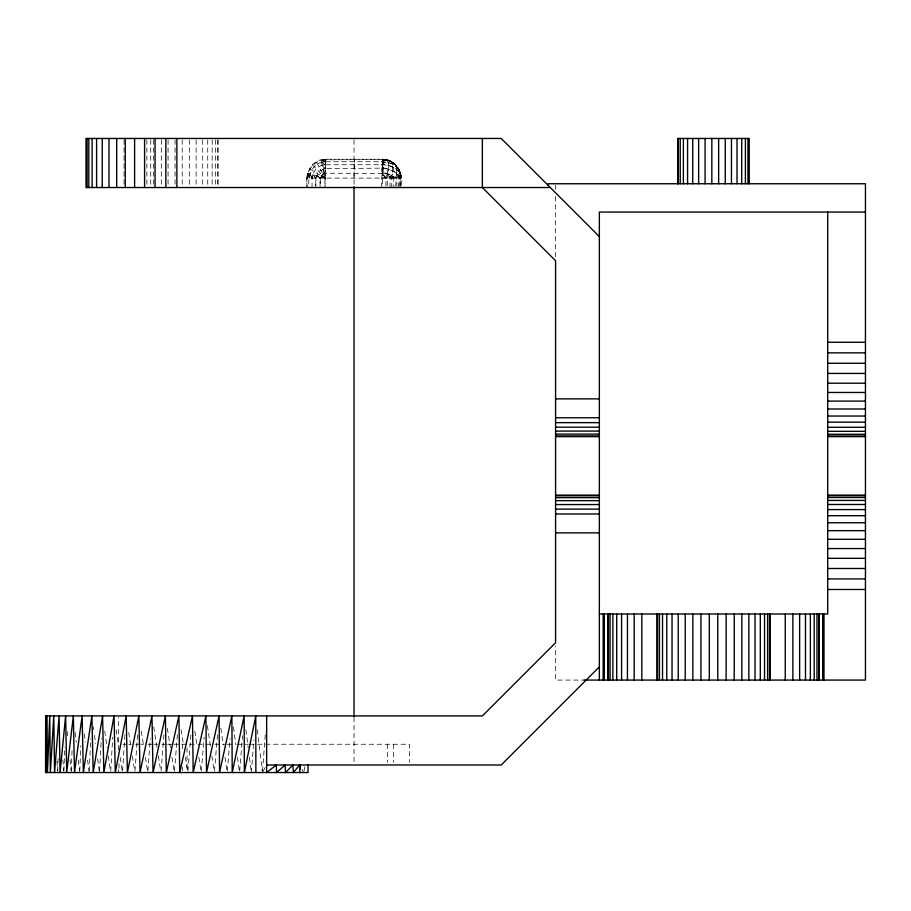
<?xml version="1.0" encoding="UTF-8"?>
<svg xmlns="http://www.w3.org/2000/svg" width="911" height="911" viewBox="0 0 911 911"><rect width="100%" height="100%" fill="white"/><g stroke="black" fill="none" stroke-linecap="round" stroke-linejoin="round"><path stroke-width="0.68" stroke-dasharray="4.55 3.42" d="M118.339 772.539L118.339 769.704M118.339 749.89L118.339 717.344M354.037 178.089L354.538 159.22M307.474 187.529C304.411 174.866 310.97 158.981 325.728 159.22L382.347 159.22C396.889 158.901 403.88 174.935 401.216 187.529M325.022 187.529L325.728 159.22L324.715 187.529M381.629 187.529L382.347 159.22L387.232 159.858L395.26 164.367C397.879 168.672 401.694 172.532 401.216 178.089L306.859 178.089L306.859 187.529M325.466 159.858C315.798 159.949 307.474 168.444 307.474 178.089L307.497 173.204L325.022 178.089L320.843 159.858L385.797 159.539C394.998 160.769 399.565 168.763 395.26 177.246L393.791 178.089L393.791 187.529M57.746 771.127L58.053 758.385M63.952 771.127L64.681 747.066M71.309 771.127L72.083 749.89M79.758 771.127L80.851 745.642M89.21 771.127L90.793 738.57M99.561 771.127L101.337 738.57M110.721 771.127L112.77 737.158M122.575 771.127L125.069 732.911M134.999 771.127L137.675 732.911M147.878 771.127L150.292 738.57M262.527 771.127L265.374 732.911M161.088 771.127L163.934 734.323M251.345 772.539L253.896 739.983M174.479 771.127L177.543 732.911M239.684 771.127L242.542 735.735M187.928 771.127L191.071 732.911M227.317 771.127L230.005 738.57M201.308 771.127L204.144 737.158M214.484 771.127L217.558 734.323M385.945 186.174L385.945 178.089L381.652 173.204L383.736 164.777L382.164 159.858L385.558 159.505C394.167 161.395 401.227 168.888 401.216 178.089M399.257 186.174L398.688 168.66L392.869 164.117L388.519 162.591L382.347 161.748L325.227 161.748C312.314 161.987 306.916 176.483 309.273 187.529M395.693 164.743C387.767 156.214 396.501 171.837 391.776 175.322L387.232 178.089L385.797 177.77L382.347 173.204C383.577 169.047 385.535 163.559 382.347 159.858L387.471 160.541C390.568 165.927 387.801 172.464 385.797 177.77L382.347 178.089M306.859 178.089L307.497 173.204M307.462 178.089L308.123 173.375L309.273 178.089L309.945 173.864L312.131 178.089C312.587 171.268 318.03 165.096 325.011 164.743L382.347 164.743C389.464 164.549 395.989 168.034 400.567 173.204C395.886 167.84 389.111 164.435 381.846 164.743L383.429 168.091C390.033 169.309 397.207 171.951 400.715 178.089L400.715 187.529M395.693 186.174L396.854 169.56L395.442 164.527M303.944 771.275L304.957 766.253M398.688 187.529L399.485 172.509L399.166 169.833L396.501 166.588M312.029 187.529L312.029 178.089L312.837 174.639L315.889 178.089L315.889 186.174M390.067 187.529L390.067 178.089C392.573 173.295 394.315 166.884 391.536 161.862M315.889 178.089L319.055 171.416L324.851 168.66L383.759 168.114C390.17 169.412 397.298 171.985 400.567 178.089L400.567 187.529M382.347 161.748L382.814 160.29L387.471 160.541L387.232 159.858L382.347 159.22L382.347 187.529M315.718 186.174L315.718 178.089L316.618 175.652L320.273 178.089L320.273 187.529M381.629 178.089L385.558 177.725C387.494 172.395 390.215 165.882 387.186 160.473L387.232 159.858L391.776 161.987M325.546 159.858L321.014 160.484L325.375 161.748L321.503 162.306L325.227 164.743L322.278 165.198L325.113 168.66L323.291 168.979L325.045 173.204L322.278 174.639L320.273 178.089M383.759 162.135L382.347 164.743L383.759 168.114M263.028 771.458L265.431 767.142M381.846 164.743L383.429 162.112L388.211 162.511L392.595 163.98L398.688 168.66M320.034 186.174L320.034 178.089L321.014 176.825L324.715 178.089L324.749 173.204L387.471 173.432L395.693 178.089M399.029 175.607L396.911 178.089L396.911 186.174M383.429 168.091L381.732 168.66L382.506 171.837L396.911 178.089L396.285 173.079M391.776 178.089L395.442 177.417L396.501 173.261L398.688 178.089M586.149 680.073L555.585 680.073L555.585 645.933M123.019 744.241L126.208 744.241M128.713 744.241L131.002 744.241M135.545 744.241L139.406 744.241M140.727 744.241L143.596 744.241M148.06 744.241L152.752 744.241M153.959 744.241L157.603 744.241M161.953 744.241L166.349 744.241M167.601 744.241L172.634 744.241M173.842 744.241L210.748 744.241M214.905 744.241L225.985 744.241M227.294 744.241L236.063 744.241M237.407 744.241L248.396 744.241M249.591 744.241L409.62 744.241L409.62 762.393M381.652 173.204L387.186 173.363L390.067 178.089L385.558 177.725M382.164 159.858L387.186 160.473L382.506 160.279L381.994 161.748L383.429 162.112M321.014 160.484L325.227 161.748M309.387 168.66L325.022 178.089L316.299 161.748M321.503 162.306L325.011 164.743M316.618 175.652L320.034 178.089M321.503 175.652L324.715 178.089L323.291 173.864M312.382 164.743L325.022 178.089M312.837 174.639L315.718 178.089M391.536 175.208L393.791 178.089M322.278 165.198L324.851 168.66M322.278 174.639L324.715 178.089M301.94 769.305L303.101 771.458M309.945 173.864L312.029 178.089M323.291 168.979L324.749 173.204M308.123 173.375L309.216 178.089M167.339 728.356L170.414 747.68M171.951 757.348L174.149 771.162M153.731 726.967L157.022 747.68M158.343 755.971L160.757 771.162M181.084 729.734L183.475 744.925M185.423 757.348L187.598 771.162M141.262 731.112L143.426 744.925M145.384 757.348L147.559 771.162M194.806 731.112L196.935 744.925M198.849 757.348L200.978 771.162M128.736 732.49L130.865 746.303M132.346 755.971L134.691 771.162M207.355 725.589L210.657 747.68M211.887 755.971L214.153 771.162M116.107 729.734L118.362 744.925M120.218 757.348L122.279 771.162M382.347 168.66L382.814 171.849L387.471 173.432L387.232 187.529M220.872 728.356L223.241 744.925M225.028 757.348L226.998 771.162M104.742 731.112L107.099 747.68M108.284 755.971L110.436 771.162M233.375 726.967L235.63 743.547M237.509 757.348L239.377 771.162M93.377 726.967L93.753 729.734M94.493 735.257L95.598 743.547M97.636 758.726L99.299 771.162M245.902 729.734L248.191 747.68M249.42 757.348L251.174 771.162M84.347 733.879L85.372 742.158M87.593 760.116L88.971 771.162M257.392 729.734L262.266 771.162M75.192 732.49L76.285 742.158M78.3 760.116L79.542 771.162M67.175 731.499L67.596 735.735M69.988 759.797L71.115 771.127M62.825 759.797L63.781 771.127M56.915 761.22L57.609 771.127M555.585 185.172L555.585 189.442M555.585 196.548L555.585 257.699M393.415 744.241L393.415 762.393M391.776 175.322L391.776 187.529M387.562 744.241L387.562 762.393M354.037 139.861L354.037 187.529M354.037 717.321L354.037 763.589M218.162 139.861L218.162 186.129M217.478 139.861L217.478 186.129M215.463 139.861L215.463 186.129M212.172 139.861L212.172 186.129M207.731 139.861L207.731 186.129M202.31 139.861L202.31 186.129M196.104 139.861L196.104 186.129M189.317 139.861L189.317 186.129M187.028 747.783L187.028 770.774M182.473 744.241L182.473 749.548M182.473 767.233L182.473 770.774M182.211 139.861L182.211 186.129M175.049 139.861L175.049 186.129M168.079 139.861L168.079 186.129M161.543 139.861L161.543 186.129M153.606 139.861L153.606 186.129M150.748 139.861L150.748 186.129M146.876 139.861L146.876 186.129M124.055 139.861L124.055 186.129M119.022 763.691L119.022 770.774M400.886 175.595L400.715 178.089L399.337 172.293L400.886 175.595M400.942 175.834L400.567 178.089L399.485 172.509L400.942 175.834"/><path stroke-width="1.37" d="M299.878 772.539L299.878 764.989M599.358 666.863L501.232 764.989L266.638 764.989M550.301 187.529L86.067 187.529L86.067 138.461L501.232 138.461L599.358 236.587M865.45 212.058L599.358 212.058L599.358 680.073M827.712 342.274L865.45 342.274M827.712 352.842L865.45 352.842M827.712 363.273L865.45 363.273M827.712 373.43L865.45 373.43M827.712 383.212L865.45 383.212M827.712 392.47L865.45 392.47M555.585 398.881L599.358 398.881M827.712 401.102L865.45 401.102M827.712 408.993L865.45 408.993M827.712 416.042L865.45 416.042M555.585 417.762L599.358 417.762M827.712 422.169L865.45 422.169M555.585 422.647L599.358 422.647M555.585 427.191L599.358 427.191M827.712 427.282L865.45 427.282M555.585 431.097L599.358 431.097M827.712 431.336L865.45 431.336M555.585 434.103L599.358 434.103M827.712 434.262L865.45 434.262M555.585 435.982L599.358 435.982M827.712 436.039L865.45 436.039M555.585 436.631L599.358 436.631M827.712 436.631L865.45 436.631M555.585 495.128L599.358 495.128M827.712 495.128L865.45 495.128M555.585 495.778L599.358 495.778M827.712 495.721L865.45 495.721M827.712 497.497L865.45 497.497M555.585 497.657L599.358 497.657M827.712 500.424L865.45 500.424M555.585 500.651L599.358 500.651M827.712 504.478L865.45 504.478M555.585 504.569L599.358 504.569M555.585 509.112L599.358 509.112M827.712 509.591L865.45 509.591M555.585 513.998L599.358 513.998M827.712 515.717L865.45 515.717M827.712 522.766L865.45 522.766M827.712 530.657L865.45 530.657M555.585 532.878L599.358 532.878M827.712 539.289L865.45 539.289M827.712 548.547L865.45 548.547M827.712 558.318L865.45 558.318M827.712 568.487L865.45 568.487M827.712 578.918L865.45 578.918M827.712 589.485L865.45 589.485M599.358 614.014L827.712 614.014L827.712 212.058M584.008 680.073L865.45 680.073L865.45 183.749L547.978 183.749L547.978 185.206M299.913 768.884L299.628 764.989L293.399 772.539L292.909 764.989L285.496 772.539L285.12 764.989L276.545 772.539L276.329 764.989L266.638 772.539L266.638 715.921M307.975 764.989L308.077 772.539L45.55 772.539L45.664 715.921L482.363 715.921L555.585 642.699L555.585 260.751L482.363 187.529L482.363 138.461M45.994 735.735L45.664 715.921L45.823 772.539L47.019 715.921L47.429 772.539L49.741 715.921L50.356 772.539L53.772 715.921L54.569 772.539L59.09 715.921L60.046 772.539L65.626 715.921L66.708 772.539L73.335 715.921L74.508 772.539L82.127 715.921L83.356 772.539L91.909 715.921L93.173 772.539L102.579 715.921L103.854 772.539L114.046 715.921L115.298 772.539L126.185 715.921L127.392 772.539L138.871 715.921L140.009 772.539L151.978 715.921L153.025 772.539L165.369 715.921L166.314 772.539L178.909 715.921L179.752 772.539L192.472 715.921L193.189 772.539L205.909 715.921L206.501 772.539L219.095 715.921L219.551 772.539L231.884 715.921L232.214 772.539L244.148 715.921L244.364 772.539L255.775 715.921L255.877 772.539M823.931 614.014L823.931 680.073M823.373 614.014L823.373 680.073M822.986 614.014L822.986 680.073M819.217 614.014L819.217 680.073M818.659 614.014L818.659 680.073M816.973 614.014L816.973 680.073M814.195 614.014L814.195 680.073M810.357 614.014L810.357 680.073M805.483 614.014L805.483 680.073M799.63 614.014L799.63 680.073M792.866 614.014L792.866 680.073M785.259 614.014L785.259 680.073M770.148 614.014L770.148 680.073M769.522 614.014L769.522 680.073M767.631 614.014L767.631 680.073M764.545 614.014L764.545 680.073M760.309 614.014L760.309 680.073M755.037 614.014L755.037 680.073M749.229 183.749L749.229 138.461L677.682 138.461L677.682 183.749M748.831 614.014L748.831 680.073M747.942 138.461L747.942 183.749M745.403 138.461L745.403 183.749M741.839 614.014L741.839 680.073M741.725 138.461L741.725 183.749M737.01 138.461L737.01 183.749M734.22 614.014L734.22 680.073M731.465 138.461L731.465 183.749M726.135 614.014L726.135 680.073M725.258 138.461L725.258 183.749M718.642 138.461L718.642 183.749M717.766 614.014L717.766 680.073M711.833 138.461L711.833 183.749M709.305 614.014L709.305 680.073M705.08 138.461L705.08 183.749M700.935 614.014L700.935 680.073M698.646 138.461L698.646 183.749M692.736 138.461L692.736 183.749M692.85 614.014L692.85 680.073M687.589 138.461L687.589 183.749M685.231 614.014L685.231 680.073M683.375 138.461L683.375 183.749M680.244 138.461L680.244 183.749M678.331 138.461L678.331 183.749M678.24 614.014L678.24 680.073M672.033 614.014L672.033 680.073M666.761 614.014L666.761 680.073M662.525 614.014L662.525 680.073M659.439 614.014L659.439 680.073M657.548 614.014L657.548 680.073M656.922 614.014L656.922 680.073M641.811 614.014L641.811 680.073M634.204 614.014L634.204 680.073M627.44 614.014L627.44 680.073M621.587 614.014L621.587 680.073M616.713 614.014L616.713 680.073M612.875 614.014L612.875 680.073M610.097 614.014L610.097 680.073M608.423 614.014L608.423 680.073M607.853 614.014L607.853 680.073M604.084 614.014L604.084 680.073M603.697 614.014L603.697 680.073M603.139 614.014L603.139 680.073M354.037 186.766L354.037 716.684M176.871 138.461L176.871 187.529M165.859 138.461L165.859 187.529M155.041 138.461L155.041 187.529M144.576 138.461L144.576 187.529M134.612 138.461L134.612 187.529M125.262 138.461L125.262 187.529M116.688 138.461L116.688 187.529M108.978 138.461L108.978 187.529M102.26 138.461L102.26 187.529M96.6 138.461L96.6 187.529M92.113 138.461L92.113 187.529M88.822 138.461L88.822 187.529M86.807 138.461L86.807 187.529M86.625 138.461L86.625 187.529"/></g></svg>
